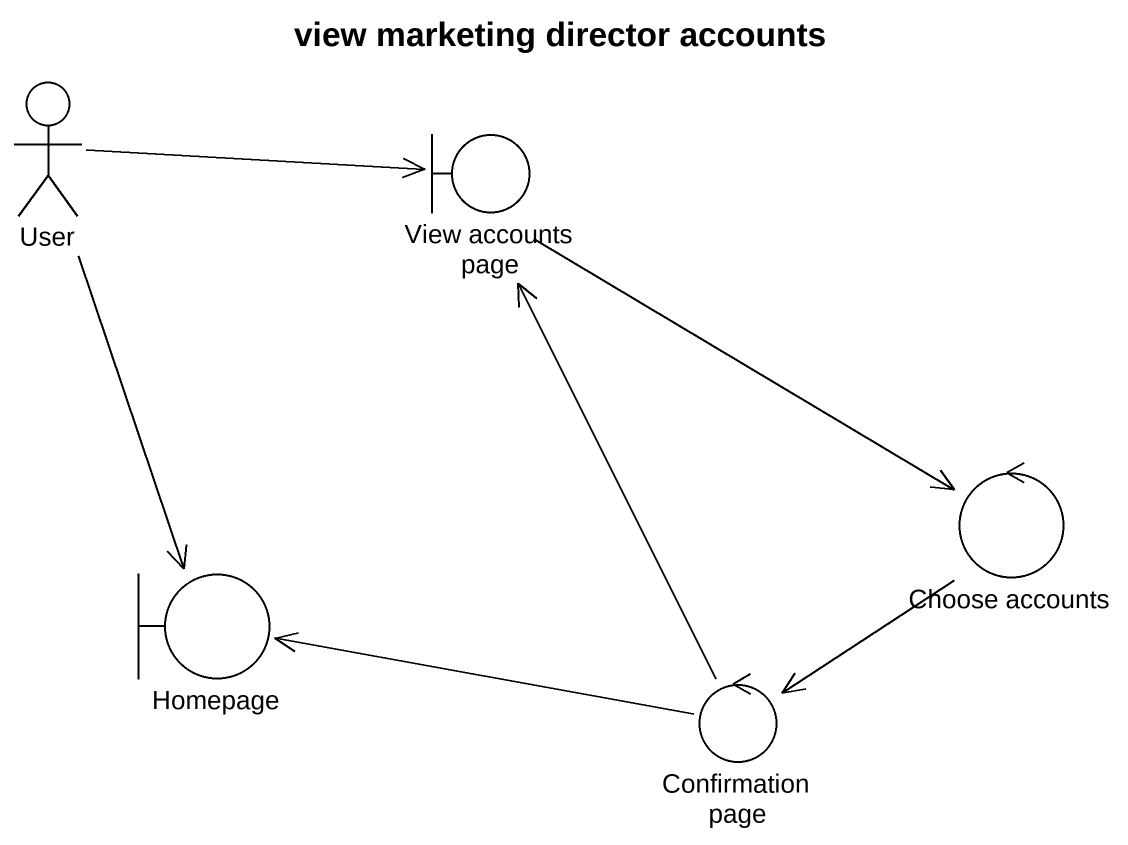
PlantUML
@startuml
title view marketing director accounts
actor User
boundary "View accounts page" as View_accounts_page
control "Choose accounts" as Choose_accounts
boundary Homepage
control "Confirmation page" as Confirmation_page
User -right-> View_accounts_page
User --> Homepage
View_accounts_page --> Choose_accounts
Choose_accounts --> Confirmation_page
Confirmation_page -up-> View_accounts_page
Confirmation_page -left-> Homepage
@enduml
